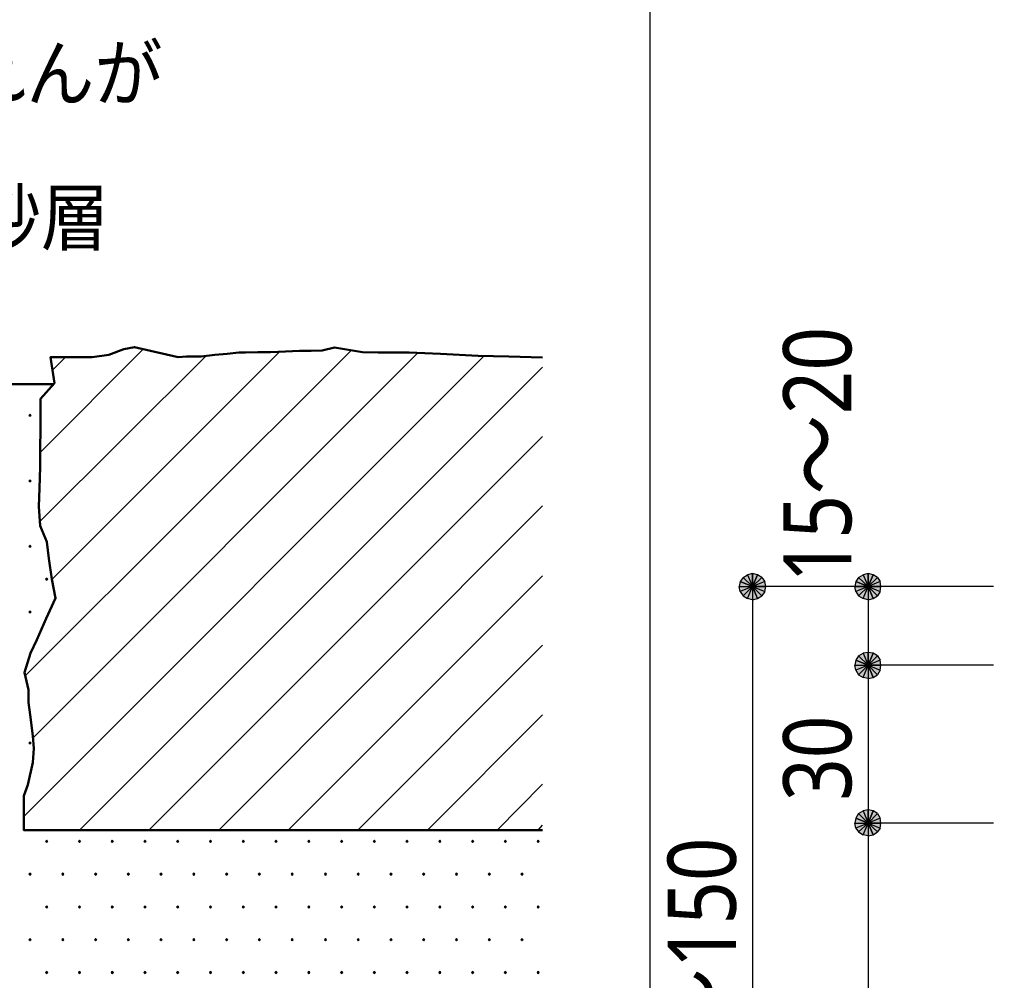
# Model space of a CAD drawing. Header units: millimetres. Extents: x 0 to 420, y 0 to 297.
# Drawn here: x 94.15 to 131.28, y 119.69 to 156.31 of the extents above; entities that cross this region are included whole.
import ezdxf
from ezdxf.enums import TextEntityAlignment as Align

# ---------------------------------------------------------------- set-up
doc = ezdxf.new("R2010")
doc.units = ezdxf.units.MM
doc.styles.add('kst32b', font='NotoSansJP-Variable.ttf')

msp = doc.modelspace()

# ---------------------------------------------------------------- hatches: boundary and pattern name
for points in [[(94.552, 141.266), (94.53, 141.245), (94.509, 141.224), (94.53, 141.203), (94.552, 141.182), (94.573, 141.203), (94.594, 141.224), (94.573, 141.245), (94.552, 141.266)], [(94.552, 138.769), (94.53, 138.747), (94.509, 138.726), (94.53, 138.705), (94.552, 138.684), (94.573, 138.705), (94.594, 138.726), (94.573, 138.747), (94.552, 138.769)], [(94.552, 136.271), (94.53, 136.25), (94.509, 136.229), (94.53, 136.208), (94.552, 136.186), (94.573, 136.208), (94.594, 136.229), (94.573, 136.25), (94.552, 136.271)], [(122.28, 135.149), (122.089, 135.192), (122.089, 134.705), (122.28, 135.149)], [(126.683, 135.149), (126.492, 135.192), (126.492, 134.705), (126.683, 135.149)], [(95.187, 135.022), (95.165, 135.001), (95.144, 134.98), (95.165, 134.959), (95.187, 134.938), (95.208, 134.959), (95.229, 134.98), (95.208, 135.001), (95.187, 135.022)], [(94.552, 133.773), (94.53, 133.752), (94.509, 133.731), (94.53, 133.71), (94.552, 133.689), (94.573, 133.71), (94.594, 133.731), (94.573, 133.752), (94.552, 133.773)], [(126.683, 132.165), (126.492, 132.186), (126.492, 131.699), (126.683, 132.165)], [(94.552, 128.778), (94.53, 128.757), (94.509, 128.736), (94.53, 128.714), (94.552, 128.693), (94.573, 128.714), (94.594, 128.736), (94.573, 128.757), (94.552, 128.778)], [(126.683, 126.153), (126.492, 126.196), (126.492, 125.688), (126.683, 126.153)], [(95.187, 125.031), (95.165, 125.01), (95.144, 124.989), (95.165, 124.968), (95.187, 124.947), (95.208, 124.968), (95.229, 124.989), (95.208, 125.01), (95.187, 125.031)], [(96.435, 125.031), (96.414, 125.01), (96.393, 124.989), (96.414, 124.968), (96.435, 124.947), (96.457, 124.968), (96.478, 124.989), (96.457, 125.01), (96.435, 125.031)], [(97.684, 125.031), (97.663, 125.01), (97.642, 124.989), (97.663, 124.968), (97.684, 124.947), (97.705, 124.968), (97.727, 124.989), (97.705, 125.01), (97.684, 125.031)], [(98.933, 125.031), (98.912, 125.01), (98.891, 124.989), (98.912, 124.968), (98.933, 124.947), (98.954, 124.968), (98.975, 124.989), (98.954, 125.01), (98.933, 125.031)], [(100.182, 125.031), (100.161, 125.01), (100.14, 124.989), (100.161, 124.968), (100.182, 124.947), (100.203, 124.968), (100.224, 124.989), (100.203, 125.01), (100.182, 125.031)], [(101.431, 125.031), (101.41, 125.01), (101.388, 124.989), (101.41, 124.968), (101.431, 124.947), (101.452, 124.968), (101.473, 124.989), (101.452, 125.01), (101.431, 125.031)], [(102.679, 125.031), (102.658, 125.01), (102.637, 124.989), (102.658, 124.968), (102.679, 124.947), (102.701, 124.968), (102.722, 124.989), (102.701, 125.01), (102.679, 125.031)], [(103.928, 125.031), (103.907, 125.01), (103.886, 124.989), (103.907, 124.968), (103.928, 124.947), (103.95, 124.968), (103.971, 124.989), (103.95, 125.01), (103.928, 125.031)], [(105.177, 125.031), (105.156, 125.01), (105.135, 124.989), (105.156, 124.968), (105.177, 124.947), (105.198, 124.968), (105.22, 124.989), (105.198, 125.01), (105.177, 125.031)], [(106.426, 125.031), (106.405, 125.01), (106.384, 124.989), (106.405, 124.968), (106.426, 124.947), (106.447, 124.968), (106.468, 124.989), (106.447, 125.01), (106.426, 125.031)], [(107.675, 125.031), (107.654, 125.01), (107.633, 124.989), (107.654, 124.968), (107.675, 124.947), (107.696, 124.968), (107.717, 124.989), (107.696, 125.01), (107.675, 125.031)], [(108.924, 125.031), (108.903, 125.01), (108.881, 124.989), (108.903, 124.968), (108.924, 124.947), (108.945, 124.968), (108.966, 124.989), (108.945, 125.01), (108.924, 125.031)], [(110.173, 125.031), (110.151, 125.01), (110.13, 124.989), (110.151, 124.968), (110.173, 124.947), (110.194, 124.968), (110.215, 124.989), (110.194, 125.01), (110.173, 125.031)], [(111.421, 125.031), (111.4, 125.01), (111.379, 124.989), (111.4, 124.968), (111.421, 124.947), (111.443, 124.968), (111.464, 124.989), (111.443, 125.01), (111.421, 125.031)], [(112.67, 125.031), (112.649, 125.01), (112.628, 124.989), (112.649, 124.968), (112.67, 124.947), (112.691, 124.968), (112.712, 124.989), (112.691, 125.01), (112.67, 125.031)], [(113.919, 125.031), (113.898, 125.01), (113.877, 124.989), (113.898, 124.968), (113.919, 124.947), (113.94, 124.968), (113.961, 124.989), (113.94, 125.01), (113.919, 125.031)], [(94.552, 123.783), (94.53, 123.762), (94.509, 123.74), (94.53, 123.719), (94.552, 123.698), (94.573, 123.719), (94.594, 123.74), (94.573, 123.762), (94.552, 123.783)], [(95.8, 123.783), (95.779, 123.762), (95.758, 123.74), (95.779, 123.719), (95.8, 123.698), (95.821, 123.719), (95.843, 123.74), (95.821, 123.762), (95.8, 123.783)], [(97.049, 123.783), (97.028, 123.762), (97.007, 123.74), (97.028, 123.719), (97.049, 123.698), (97.07, 123.719), (97.092, 123.74), (97.07, 123.762), (97.049, 123.783)], [(98.298, 123.783), (98.277, 123.762), (98.256, 123.74), (98.277, 123.719), (98.298, 123.698), (98.319, 123.719), (98.34, 123.74), (98.319, 123.762), (98.298, 123.783)], [(99.547, 123.783), (99.526, 123.762), (99.504, 123.74), (99.526, 123.719), (99.547, 123.698), (99.568, 123.719), (99.589, 123.74), (99.568, 123.762), (99.547, 123.783)], [(100.796, 123.783), (100.775, 123.762), (100.753, 123.74), (100.775, 123.719), (100.796, 123.698), (100.817, 123.719), (100.838, 123.74), (100.817, 123.762), (100.796, 123.783)], [(102.045, 123.783), (102.023, 123.762), (102.002, 123.74), (102.023, 123.719), (102.045, 123.698), (102.066, 123.719), (102.087, 123.74), (102.066, 123.762), (102.045, 123.783)], [(103.293, 123.783), (103.272, 123.762), (103.251, 123.74), (103.272, 123.719), (103.293, 123.698), (103.315, 123.719), (103.336, 123.74), (103.315, 123.762), (103.293, 123.783)], [(104.542, 123.783), (104.521, 123.762), (104.5, 123.74), (104.521, 123.719), (104.542, 123.698), (104.563, 123.719), (104.585, 123.74), (104.563, 123.762), (104.542, 123.783)], [(105.812, 123.783), (105.791, 123.762), (105.77, 123.74), (105.791, 123.719), (105.812, 123.698), (105.833, 123.719), (105.854, 123.74), (105.833, 123.762), (105.812, 123.783)], [(107.061, 123.783), (107.04, 123.762), (107.019, 123.74), (107.04, 123.719), (107.061, 123.698), (107.082, 123.719), (107.103, 123.74), (107.082, 123.762), (107.061, 123.783)], [(108.31, 123.783), (108.289, 123.762), (108.268, 123.74), (108.289, 123.719), (108.31, 123.698), (108.331, 123.719), (108.352, 123.74), (108.331, 123.762), (108.31, 123.783)], [(109.559, 123.783), (109.537, 123.762), (109.516, 123.74), (109.537, 123.719), (109.559, 123.698), (109.58, 123.719), (109.601, 123.74), (109.58, 123.762), (109.559, 123.783)], [(110.808, 123.783), (110.786, 123.762), (110.765, 123.74), (110.786, 123.719), (110.808, 123.698), (110.829, 123.719), (110.85, 123.74), (110.829, 123.762), (110.808, 123.783)], [(112.056, 123.783), (112.035, 123.762), (112.014, 123.74), (112.035, 123.719), (112.056, 123.698), (112.078, 123.719), (112.099, 123.74), (112.078, 123.762), (112.056, 123.783)], [(113.305, 123.783), (113.284, 123.762), (113.263, 123.74), (113.284, 123.719), (113.305, 123.698), (113.326, 123.719), (113.348, 123.74), (113.326, 123.762), (113.305, 123.783)], [(95.187, 122.534), (95.165, 122.513), (95.144, 122.492), (95.165, 122.47), (95.187, 122.449), (95.208, 122.47), (95.229, 122.492), (95.208, 122.513), (95.187, 122.534)], [(96.435, 122.534), (96.414, 122.513), (96.393, 122.492), (96.414, 122.47), (96.435, 122.449), (96.457, 122.47), (96.478, 122.492), (96.457, 122.513), (96.435, 122.534)], [(97.684, 122.534), (97.663, 122.513), (97.642, 122.492), (97.663, 122.47), (97.684, 122.449), (97.705, 122.47), (97.727, 122.492), (97.705, 122.513), (97.684, 122.534)], [(98.933, 122.534), (98.912, 122.513), (98.891, 122.492), (98.912, 122.47), (98.933, 122.449), (98.954, 122.47), (98.975, 122.492), (98.954, 122.513), (98.933, 122.534)], [(100.182, 122.534), (100.161, 122.513), (100.14, 122.492), (100.161, 122.47), (100.182, 122.449), (100.203, 122.47), (100.224, 122.492), (100.203, 122.513), (100.182, 122.534)], [(101.431, 122.534), (101.41, 122.513), (101.388, 122.492), (101.41, 122.47), (101.431, 122.449), (101.452, 122.47), (101.473, 122.492), (101.452, 122.513), (101.431, 122.534)], [(102.679, 122.534), (102.658, 122.513), (102.637, 122.492), (102.658, 122.47), (102.679, 122.449), (102.701, 122.47), (102.722, 122.492), (102.701, 122.513), (102.679, 122.534)], [(103.928, 122.534), (103.907, 122.513), (103.886, 122.492), (103.907, 122.47), (103.928, 122.449), (103.95, 122.47), (103.971, 122.492), (103.95, 122.513), (103.928, 122.534)], [(105.177, 122.534), (105.156, 122.513), (105.135, 122.492), (105.156, 122.47), (105.177, 122.449), (105.198, 122.47), (105.22, 122.492), (105.198, 122.513), (105.177, 122.534)], [(106.426, 122.534), (106.405, 122.513), (106.384, 122.492), (106.405, 122.47), (106.426, 122.449), (106.447, 122.47), (106.468, 122.492), (106.447, 122.513), (106.426, 122.534)], [(107.675, 122.534), (107.654, 122.513), (107.633, 122.492), (107.654, 122.47), (107.675, 122.449), (107.696, 122.47), (107.717, 122.492), (107.696, 122.513), (107.675, 122.534)], [(108.924, 122.534), (108.903, 122.513), (108.881, 122.492), (108.903, 122.47), (108.924, 122.449), (108.945, 122.47), (108.966, 122.492), (108.945, 122.513), (108.924, 122.534)], [(110.173, 122.534), (110.151, 122.513), (110.13, 122.492), (110.151, 122.47), (110.173, 122.449), (110.194, 122.47), (110.215, 122.492), (110.194, 122.513), (110.173, 122.534)], [(111.421, 122.534), (111.4, 122.513), (111.379, 122.492), (111.4, 122.47), (111.421, 122.449), (111.443, 122.47), (111.464, 122.492), (111.443, 122.513), (111.421, 122.534)], [(112.67, 122.534), (112.649, 122.513), (112.628, 122.492), (112.649, 122.47), (112.67, 122.449), (112.691, 122.47), (112.712, 122.492), (112.691, 122.513), (112.67, 122.534)], [(113.919, 122.534), (113.898, 122.513), (113.877, 122.492), (113.898, 122.47), (113.919, 122.449), (113.94, 122.47), (113.961, 122.492), (113.94, 122.513), (113.919, 122.534)], [(94.552, 121.285), (94.53, 121.264), (94.509, 121.243), (94.53, 121.221), (94.552, 121.2), (94.573, 121.221), (94.594, 121.243), (94.573, 121.264), (94.552, 121.285)], [(95.8, 121.285), (95.779, 121.264), (95.758, 121.243), (95.779, 121.221), (95.8, 121.2), (95.821, 121.221), (95.843, 121.243), (95.821, 121.264), (95.8, 121.285)], [(97.049, 121.285), (97.028, 121.264), (97.007, 121.243), (97.028, 121.221), (97.049, 121.2), (97.07, 121.221), (97.092, 121.243), (97.07, 121.264), (97.049, 121.285)], [(98.298, 121.285), (98.277, 121.264), (98.256, 121.243), (98.277, 121.221), (98.298, 121.2), (98.319, 121.221), (98.34, 121.243), (98.319, 121.264), (98.298, 121.285)], [(99.547, 121.285), (99.526, 121.264), (99.504, 121.243), (99.526, 121.221), (99.547, 121.2), (99.568, 121.221), (99.589, 121.243), (99.568, 121.264), (99.547, 121.285)], [(100.796, 121.285), (100.775, 121.264), (100.753, 121.243), (100.775, 121.221), (100.796, 121.2), (100.817, 121.221), (100.838, 121.243), (100.817, 121.264), (100.796, 121.285)], [(102.045, 121.285), (102.023, 121.264), (102.002, 121.243), (102.023, 121.221), (102.045, 121.2), (102.066, 121.221), (102.087, 121.243), (102.066, 121.264), (102.045, 121.285)], [(103.293, 121.285), (103.272, 121.264), (103.251, 121.243), (103.272, 121.221), (103.293, 121.2), (103.315, 121.221), (103.336, 121.243), (103.315, 121.264), (103.293, 121.285)], [(104.542, 121.285), (104.521, 121.264), (104.5, 121.243), (104.521, 121.221), (104.542, 121.2), (104.563, 121.221), (104.585, 121.243), (104.563, 121.264), (104.542, 121.285)], [(105.812, 121.285), (105.791, 121.264), (105.77, 121.243), (105.791, 121.221), (105.812, 121.2), (105.833, 121.221), (105.854, 121.243), (105.833, 121.264), (105.812, 121.285)], [(107.061, 121.285), (107.04, 121.264), (107.019, 121.243), (107.04, 121.221), (107.061, 121.2), (107.082, 121.221), (107.103, 121.243), (107.082, 121.264), (107.061, 121.285)], [(108.31, 121.285), (108.289, 121.264), (108.268, 121.243), (108.289, 121.221), (108.31, 121.2), (108.331, 121.221), (108.352, 121.243), (108.331, 121.264), (108.31, 121.285)], [(109.559, 121.285), (109.537, 121.264), (109.516, 121.243), (109.537, 121.221), (109.559, 121.2), (109.58, 121.221), (109.601, 121.243), (109.58, 121.264), (109.559, 121.285)], [(110.808, 121.285), (110.786, 121.264), (110.765, 121.243), (110.786, 121.221), (110.808, 121.2), (110.829, 121.221), (110.85, 121.243), (110.829, 121.264), (110.808, 121.285)], [(112.056, 121.285), (112.035, 121.264), (112.014, 121.243), (112.035, 121.221), (112.056, 121.2), (112.078, 121.221), (112.099, 121.243), (112.078, 121.264), (112.056, 121.285)], [(113.305, 121.285), (113.284, 121.264), (113.263, 121.243), (113.284, 121.221), (113.305, 121.2), (113.326, 121.221), (113.348, 121.243), (113.326, 121.264), (113.305, 121.285)], [(95.187, 120.036), (95.165, 120.015), (95.144, 119.994), (95.165, 119.973), (95.187, 119.951), (95.208, 119.973), (95.229, 119.994), (95.208, 120.015), (95.187, 120.036)], [(96.435, 120.036), (96.414, 120.015), (96.393, 119.994), (96.414, 119.973), (96.435, 119.951), (96.457, 119.973), (96.478, 119.994), (96.457, 120.015), (96.435, 120.036)], [(97.684, 120.036), (97.663, 120.015), (97.642, 119.994), (97.663, 119.973), (97.684, 119.951), (97.705, 119.973), (97.727, 119.994), (97.705, 120.015), (97.684, 120.036)], [(98.933, 120.036), (98.912, 120.015), (98.891, 119.994), (98.912, 119.973), (98.933, 119.951), (98.954, 119.973), (98.975, 119.994), (98.954, 120.015), (98.933, 120.036)], [(100.182, 120.036), (100.161, 120.015), (100.14, 119.994), (100.161, 119.973), (100.182, 119.951), (100.203, 119.973), (100.224, 119.994), (100.203, 120.015), (100.182, 120.036)], [(101.431, 120.036), (101.41, 120.015), (101.388, 119.994), (101.41, 119.973), (101.431, 119.951), (101.452, 119.973), (101.473, 119.994), (101.452, 120.015), (101.431, 120.036)], [(102.679, 120.036), (102.658, 120.015), (102.637, 119.994), (102.658, 119.973), (102.679, 119.951), (102.701, 119.973), (102.722, 119.994), (102.701, 120.015), (102.679, 120.036)], [(103.928, 120.036), (103.907, 120.015), (103.886, 119.994), (103.907, 119.973), (103.928, 119.951), (103.95, 119.973), (103.971, 119.994), (103.95, 120.015), (103.928, 120.036)], [(105.177, 120.036), (105.156, 120.015), (105.135, 119.994), (105.156, 119.973), (105.177, 119.951), (105.198, 119.973), (105.22, 119.994), (105.198, 120.015), (105.177, 120.036)], [(106.426, 120.036), (106.405, 120.015), (106.384, 119.994), (106.405, 119.973), (106.426, 119.951), (106.447, 119.973), (106.468, 119.994), (106.447, 120.015), (106.426, 120.036)], [(107.675, 120.036), (107.654, 120.015), (107.633, 119.994), (107.654, 119.973), (107.675, 119.951), (107.696, 119.973), (107.717, 119.994), (107.696, 120.015), (107.675, 120.036)], [(108.924, 120.036), (108.903, 120.015), (108.881, 119.994), (108.903, 119.973), (108.924, 119.951), (108.945, 119.973), (108.966, 119.994), (108.945, 120.015), (108.924, 120.036)], [(110.173, 120.036), (110.151, 120.015), (110.13, 119.994), (110.151, 119.973), (110.173, 119.951), (110.194, 119.973), (110.215, 119.994), (110.194, 120.015), (110.173, 120.036)], [(111.421, 120.036), (111.4, 120.015), (111.379, 119.994), (111.4, 119.973), (111.421, 119.951), (111.443, 119.973), (111.464, 119.994), (111.443, 120.015), (111.421, 120.036)], [(112.67, 120.036), (112.649, 120.015), (112.628, 119.994), (112.649, 119.973), (112.67, 119.951), (112.691, 119.973), (112.712, 119.994), (112.691, 120.015), (112.67, 120.036)], [(113.919, 120.036), (113.898, 120.015), (113.877, 119.994), (113.898, 119.973), (113.919, 119.951), (113.94, 119.973), (113.961, 119.994), (113.94, 120.015), (113.919, 120.036)]]:
    msp.add_hatch(color=7).paths.add_polyline_path(points)
h = msp.add_hatch(color=7)
h.paths.add_polyline_path([(122.089, 135.192), (121.899, 135.149), (122.089, 134.705), (122.089, 135.192)])
h.paths.add_polyline_path([(121.899, 135.149), (122.089, 134.705), (121.729, 135.043), (121.899, 135.149)])
h.paths.add_polyline_path([(122.089, 134.705), (121.729, 135.043), (121.624, 134.895), (122.089, 134.705)])
h = msp.add_hatch(color=7)
h.paths.add_polyline_path([(122.597, 134.705), (122.555, 134.895), (122.089, 134.705), (122.597, 134.705)])
h.paths.add_polyline_path([(122.555, 134.895), (122.089, 134.705), (122.449, 135.043), (122.555, 134.895)])
h.paths.add_polyline_path([(122.089, 134.705), (122.449, 135.043), (122.28, 135.149), (122.089, 134.705)])
h = msp.add_hatch(color=7)
h.paths.add_polyline_path([(126.492, 135.192), (126.302, 135.149), (126.492, 134.705), (126.492, 135.192)])
h.paths.add_polyline_path([(126.302, 135.149), (126.492, 134.705), (126.132, 135.043), (126.302, 135.149)])
h.paths.add_polyline_path([(126.492, 134.705), (126.132, 135.043), (126.026, 134.895), (126.492, 134.705)])
h = msp.add_hatch(color=7)
h.paths.add_polyline_path([(126.979, 134.705), (126.958, 134.895), (126.492, 134.705), (126.979, 134.705)])
h.paths.add_polyline_path([(126.958, 134.895), (126.492, 134.705), (126.852, 135.043), (126.958, 134.895)])
h.paths.add_polyline_path([(126.492, 134.705), (126.852, 135.043), (126.683, 135.149), (126.492, 134.705)])
h = msp.add_hatch(color=7)
h.paths.add_polyline_path([(121.624, 134.895), (121.581, 134.705), (122.089, 134.705), (121.624, 134.895)])
h.paths.add_polyline_path([(121.581, 134.705), (122.089, 134.705), (121.624, 134.514), (121.581, 134.705)])
h.paths.add_polyline_path([(122.089, 134.705), (121.624, 134.514), (121.729, 134.345), (122.089, 134.705)])
h = msp.add_hatch(color=7)
h.paths.add_polyline_path([(126.026, 134.895), (125.984, 134.705), (126.492, 134.705), (126.026, 134.895)])
h.paths.add_polyline_path([(125.984, 134.705), (126.492, 134.705), (126.026, 134.514), (125.984, 134.705)])
h.paths.add_polyline_path([(126.492, 134.705), (126.026, 134.514), (126.132, 134.345), (126.492, 134.705)])
h = msp.add_hatch(color=7)
h.paths.add_polyline_path([(121.729, 134.345), (121.899, 134.239), (122.089, 134.705), (121.729, 134.345)])
h.paths.add_polyline_path([(121.899, 134.239), (122.089, 134.705), (122.089, 134.197), (121.899, 134.239)])
h.paths.add_polyline_path([(122.089, 134.705), (122.089, 134.197), (122.28, 134.239), (122.089, 134.705)])
h = msp.add_hatch(color=7)
h.paths.add_polyline_path([(122.28, 134.239), (122.449, 134.345), (122.089, 134.705), (122.28, 134.239)])
h.paths.add_polyline_path([(122.449, 134.345), (122.089, 134.705), (122.555, 134.514), (122.449, 134.345)])
h.paths.add_polyline_path([(122.089, 134.705), (122.555, 134.514), (122.597, 134.705), (122.089, 134.705)])
h = msp.add_hatch(color=7)
h.paths.add_polyline_path([(126.132, 134.345), (126.302, 134.239), (126.492, 134.705), (126.132, 134.345)])
h.paths.add_polyline_path([(126.302, 134.239), (126.492, 134.705), (126.492, 134.197), (126.302, 134.239)])
h.paths.add_polyline_path([(126.492, 134.705), (126.492, 134.197), (126.683, 134.239), (126.492, 134.705)])
h = msp.add_hatch(color=7)
h.paths.add_polyline_path([(126.683, 134.239), (126.852, 134.345), (126.492, 134.705), (126.683, 134.239)])
h.paths.add_polyline_path([(126.852, 134.345), (126.492, 134.705), (126.958, 134.514), (126.852, 134.345)])
h.paths.add_polyline_path([(126.492, 134.705), (126.958, 134.514), (126.979, 134.705), (126.492, 134.705)])
h = msp.add_hatch(color=7)
h.paths.add_polyline_path([(126.492, 132.186), (126.302, 132.165), (126.492, 131.699), (126.492, 132.186)])
h.paths.add_polyline_path([(126.302, 132.165), (126.492, 131.699), (126.132, 132.059), (126.302, 132.165)])
h.paths.add_polyline_path([(126.492, 131.699), (126.132, 132.059), (126.026, 131.889), (126.492, 131.699)])
h = msp.add_hatch(color=7)
h.paths.add_polyline_path([(126.026, 131.889), (125.984, 131.699), (126.492, 131.699), (126.026, 131.889)])
h.paths.add_polyline_path([(125.984, 131.699), (126.492, 131.699), (126.026, 131.508), (125.984, 131.699)])
h.paths.add_polyline_path([(126.492, 131.699), (126.026, 131.508), (126.132, 131.339), (126.492, 131.699)])
h = msp.add_hatch(color=7)
h.paths.add_polyline_path([(126.979, 131.699), (126.958, 131.889), (126.492, 131.699), (126.979, 131.699)])
h.paths.add_polyline_path([(126.958, 131.889), (126.492, 131.699), (126.852, 132.059), (126.958, 131.889)])
h.paths.add_polyline_path([(126.492, 131.699), (126.852, 132.059), (126.683, 132.165), (126.492, 131.699)])
h = msp.add_hatch(color=7)
h.paths.add_polyline_path([(126.132, 131.339), (126.302, 131.233), (126.492, 131.699), (126.132, 131.339)])
h.paths.add_polyline_path([(126.302, 131.233), (126.492, 131.699), (126.492, 131.191), (126.302, 131.233)])
h.paths.add_polyline_path([(126.492, 131.699), (126.492, 131.191), (126.683, 131.233), (126.492, 131.699)])
h = msp.add_hatch(color=7)
h.paths.add_polyline_path([(126.683, 131.233), (126.852, 131.339), (126.492, 131.699), (126.683, 131.233)])
h.paths.add_polyline_path([(126.852, 131.339), (126.492, 131.699), (126.958, 131.508), (126.852, 131.339)])
h.paths.add_polyline_path([(126.492, 131.699), (126.958, 131.508), (126.979, 131.699), (126.492, 131.699)])
h = msp.add_hatch(color=7)
h.paths.add_polyline_path([(126.026, 125.878), (125.984, 125.688), (126.492, 125.688), (126.026, 125.878)])
h.paths.add_polyline_path([(125.984, 125.688), (126.492, 125.688), (126.026, 125.497), (125.984, 125.688)])
h.paths.add_polyline_path([(126.492, 125.688), (126.026, 125.497), (126.132, 125.349), (126.492, 125.688)])
h = msp.add_hatch(color=7)
h.paths.add_polyline_path([(126.492, 126.196), (126.302, 126.153), (126.492, 125.688), (126.492, 126.196)])
h.paths.add_polyline_path([(126.302, 126.153), (126.492, 125.688), (126.132, 126.047), (126.302, 126.153)])
h.paths.add_polyline_path([(126.492, 125.688), (126.132, 126.047), (126.026, 125.878), (126.492, 125.688)])
h = msp.add_hatch(color=7)
h.paths.add_polyline_path([(126.979, 125.688), (126.958, 125.878), (126.492, 125.688), (126.979, 125.688)])
h.paths.add_polyline_path([(126.958, 125.878), (126.492, 125.688), (126.852, 126.047), (126.958, 125.878)])
h.paths.add_polyline_path([(126.492, 125.688), (126.852, 126.047), (126.683, 126.153), (126.492, 125.688)])
h = msp.add_hatch(color=7)
h.paths.add_polyline_path([(126.132, 125.349), (126.302, 125.243), (126.492, 125.688), (126.132, 125.349)])
h.paths.add_polyline_path([(126.302, 125.243), (126.492, 125.688), (126.492, 125.201), (126.302, 125.243)])
h.paths.add_polyline_path([(126.492, 125.688), (126.492, 125.201), (126.683, 125.243), (126.492, 125.688)])
h = msp.add_hatch(color=7)
h.paths.add_polyline_path([(126.683, 125.243), (126.852, 125.349), (126.492, 125.688), (126.683, 125.243)])
h.paths.add_polyline_path([(126.852, 125.349), (126.492, 125.688), (126.958, 125.497), (126.852, 125.349)])
h.paths.add_polyline_path([(126.492, 125.688), (126.958, 125.497), (126.979, 125.688), (126.492, 125.688)])

# ---------------------------------------------------------------- linework, layer by layer
at = {"lineweight": 13}
for points in [[(118.174, 285.983), (118.174, 45.995)], [(94.361, 131.297), (106.786, 143.7)], [(94.933, 139.806), (98.87, 143.743)], [(94.319, 125.942), (111.866, 143.489)], [(94.657, 128.926), (109.326, 143.595)], [(94.911, 137.16), (101.261, 143.489)], [(95.398, 134.98), (104.077, 143.658)], [(95.398, 142.938), (95.906, 143.446)], [(96.435, 125.412), (114.088, 143.065)], [(99.081, 125.412), (114.088, 140.42)], [(101.748, 125.412), (114.088, 137.774)], [(104.394, 125.412), (114.088, 135.107)], [(122.089, 134.705), (122.089, 105.706)], [(131.276, 134.705), (122.089, 134.705)], [(126.492, 134.705), (126.492, 125.688), (126.492, 105.706)], [(107.04, 125.412), (114.088, 132.461)], [(131.276, 131.699), (126.492, 131.699)], [(109.707, 125.412), (114.088, 129.815)], [(112.353, 125.412), (114.088, 127.169)], [(113.919, 125.412), (114.088, 125.603)], [(131.276, 125.688), (126.492, 125.688)]]:
    msp.add_lwpolyline(points, dxfattribs=at)
at = {"lineweight": 30}
for points in [[(114.088, 143.425), (112.797, 143.468), (111.633, 143.489), (110.194, 143.573), (109.008, 143.616), (107.823, 143.616), (107.23, 143.637), (106.151, 143.806), (105.685, 143.7), (105.262, 143.679), (104.817, 143.679), (104.288, 143.658), (103.717, 143.637), (103.23, 143.637), (102.764, 143.616), (102.51, 143.616), (102.066, 143.573), (101.6, 143.531), (101.071, 143.468), (101.05, 143.468), (100.521, 143.468), (100.203, 143.446), (99.145, 143.679), (98.531, 143.827), (98.129, 143.743), (97.557, 143.531), (96.922, 143.446), (96.076, 143.446), (95.335, 143.446), (95.483, 142.452), (94.954, 141.859), (94.954, 141.224), (94.954, 140.801), (94.933, 139.848), (94.933, 139.255), (94.911, 138.451), (94.89, 137.753), (94.933, 137.012), (95.187, 136.398), (95.271, 135.763), (95.377, 134.98), (95.525, 134.26), (95.165, 133.477), (94.805, 132.673), (94.573, 132.165), (94.34, 131.424), (94.488, 130.768), (94.488, 130.281), (94.552, 129.815), (94.657, 129.011), (94.7, 128.524), (94.657, 127.995), (94.467, 127.148), (94.319, 126.725), (94.319, 126.069), (94.319, 125.582), (94.319, 125.412), (114.088, 125.412)], [(95.462, 142.409), (93.26, 142.409)]]:
    msp.add_lwpolyline(points, dxfattribs=at)
at = {"lineweight": 0}
for points in [[(94.552, 141.266), (94.53, 141.245), (94.509, 141.224), (94.53, 141.203), (94.552, 141.182), (94.573, 141.203), (94.594, 141.224), (94.573, 141.245)], [(94.552, 138.769), (94.53, 138.747), (94.509, 138.726), (94.53, 138.705), (94.552, 138.684), (94.573, 138.705), (94.594, 138.726), (94.573, 138.747)], [(94.552, 136.271), (94.53, 136.25), (94.509, 136.229), (94.53, 136.208), (94.552, 136.186), (94.573, 136.208), (94.594, 136.229), (94.573, 136.25)], [(121.899, 135.149), (122.089, 134.705), (121.729, 135.043)], [(122.089, 135.192), (121.899, 135.149), (122.089, 134.705)], [(122.28, 135.149), (122.089, 135.192), (122.089, 134.705)], [(122.089, 134.705), (122.449, 135.043), (122.28, 135.149)], [(126.302, 135.149), (126.492, 134.705), (126.132, 135.043)], [(126.492, 135.192), (126.302, 135.149), (126.492, 134.705)], [(126.683, 135.149), (126.492, 135.192), (126.492, 134.705)], [(126.492, 134.705), (126.852, 135.043), (126.683, 135.149)], [(95.187, 135.022), (95.165, 135.001), (95.144, 134.98), (95.165, 134.959), (95.187, 134.938), (95.208, 134.959), (95.229, 134.98), (95.208, 135.001)], [(121.624, 134.895), (121.581, 134.705), (122.089, 134.705)], [(122.089, 134.705), (121.729, 135.043), (121.624, 134.895)], [(122.555, 134.895), (122.089, 134.705), (122.449, 135.043)], [(122.597, 134.705), (122.555, 134.895), (122.089, 134.705)], [(126.026, 134.895), (125.984, 134.705), (126.492, 134.705)], [(126.492, 134.705), (126.132, 135.043), (126.026, 134.895)], [(126.958, 134.895), (126.492, 134.705), (126.852, 135.043)], [(126.979, 134.705), (126.958, 134.895), (126.492, 134.705)], [(121.581, 134.705), (122.089, 134.705), (121.624, 134.514)], [(122.089, 134.705), (121.624, 134.514), (121.729, 134.345)], [(121.729, 134.345), (121.899, 134.239), (122.089, 134.705)], [(121.899, 134.239), (122.089, 134.705), (122.089, 134.197)], [(122.089, 134.705), (122.089, 134.197), (122.28, 134.239)], [(122.28, 134.239), (122.449, 134.345), (122.089, 134.705)], [(122.449, 134.345), (122.089, 134.705), (122.555, 134.514)], [(122.089, 134.705), (122.555, 134.514), (122.597, 134.705)], [(125.984, 134.705), (126.492, 134.705), (126.026, 134.514)], [(126.492, 134.705), (126.026, 134.514), (126.132, 134.345)], [(126.132, 134.345), (126.302, 134.239), (126.492, 134.705)], [(126.302, 134.239), (126.492, 134.705), (126.492, 134.197)], [(126.492, 134.705), (126.492, 134.197), (126.683, 134.239)], [(126.683, 134.239), (126.852, 134.345), (126.492, 134.705)], [(126.852, 134.345), (126.492, 134.705), (126.958, 134.514)], [(126.492, 134.705), (126.958, 134.514), (126.979, 134.705)], [(94.552, 133.773), (94.53, 133.752), (94.509, 133.731), (94.53, 133.71), (94.552, 133.689), (94.573, 133.71), (94.594, 133.731), (94.573, 133.752)], [(126.492, 132.186), (126.302, 132.165), (126.492, 131.699)], [(126.683, 132.165), (126.492, 132.186), (126.492, 131.699)], [(126.026, 131.889), (125.984, 131.699), (126.492, 131.699)], [(126.492, 131.699), (126.132, 132.059), (126.026, 131.889)], [(126.302, 132.165), (126.492, 131.699), (126.132, 132.059)], [(126.492, 131.699), (126.852, 132.059), (126.683, 132.165)], [(126.958, 131.889), (126.492, 131.699), (126.852, 132.059)], [(126.979, 131.699), (126.958, 131.889), (126.492, 131.699)], [(125.984, 131.699), (126.492, 131.699), (126.026, 131.508)], [(126.492, 131.699), (126.026, 131.508), (126.132, 131.339)], [(126.132, 131.339), (126.302, 131.233), (126.492, 131.699)], [(126.302, 131.233), (126.492, 131.699), (126.492, 131.191)], [(126.492, 131.699), (126.492, 131.191), (126.683, 131.233)], [(126.683, 131.233), (126.852, 131.339), (126.492, 131.699)], [(126.852, 131.339), (126.492, 131.699), (126.958, 131.508)], [(126.492, 131.699), (126.958, 131.508), (126.979, 131.699)], [(94.552, 128.778), (94.53, 128.757), (94.509, 128.736), (94.53, 128.714), (94.552, 128.693), (94.573, 128.714), (94.594, 128.736), (94.573, 128.757)], [(126.026, 125.878), (125.984, 125.688), (126.492, 125.688)], [(126.492, 125.688), (126.132, 126.047), (126.026, 125.878)], [(126.302, 126.153), (126.492, 125.688), (126.132, 126.047)], [(126.492, 126.196), (126.302, 126.153), (126.492, 125.688)], [(126.683, 126.153), (126.492, 126.196), (126.492, 125.688)], [(126.492, 125.688), (126.852, 126.047), (126.683, 126.153)], [(126.958, 125.878), (126.492, 125.688), (126.852, 126.047)], [(126.979, 125.688), (126.958, 125.878), (126.492, 125.688)], [(125.984, 125.688), (126.492, 125.688), (126.026, 125.497)], [(126.492, 125.688), (126.026, 125.497), (126.132, 125.349)], [(126.132, 125.349), (126.302, 125.243), (126.492, 125.688)], [(126.302, 125.243), (126.492, 125.688), (126.492, 125.201)], [(126.492, 125.688), (126.492, 125.201), (126.683, 125.243)], [(126.683, 125.243), (126.852, 125.349), (126.492, 125.688)], [(126.852, 125.349), (126.492, 125.688), (126.958, 125.497)], [(126.492, 125.688), (126.958, 125.497), (126.979, 125.688)], [(95.187, 125.031), (95.165, 125.01), (95.144, 124.989), (95.165, 124.968), (95.187, 124.947), (95.208, 124.968), (95.229, 124.989), (95.208, 125.01)], [(96.435, 125.031), (96.414, 125.01), (96.393, 124.989), (96.414, 124.968), (96.435, 124.947), (96.457, 124.968), (96.478, 124.989), (96.457, 125.01)], [(97.684, 125.031), (97.663, 125.01), (97.642, 124.989), (97.663, 124.968), (97.684, 124.947), (97.705, 124.968), (97.727, 124.989), (97.705, 125.01)], [(98.933, 125.031), (98.912, 125.01), (98.891, 124.989), (98.912, 124.968), (98.933, 124.947), (98.954, 124.968), (98.975, 124.989), (98.954, 125.01)], [(100.182, 125.031), (100.161, 125.01), (100.14, 124.989), (100.161, 124.968), (100.182, 124.947), (100.203, 124.968), (100.224, 124.989), (100.203, 125.01)], [(101.431, 125.031), (101.41, 125.01), (101.388, 124.989), (101.41, 124.968), (101.431, 124.947), (101.452, 124.968), (101.473, 124.989), (101.452, 125.01)], [(102.679, 125.031), (102.658, 125.01), (102.637, 124.989), (102.658, 124.968), (102.679, 124.947), (102.701, 124.968), (102.722, 124.989), (102.701, 125.01)], [(103.928, 125.031), (103.907, 125.01), (103.886, 124.989), (103.907, 124.968), (103.928, 124.947), (103.95, 124.968), (103.971, 124.989), (103.95, 125.01)], [(105.177, 125.031), (105.156, 125.01), (105.135, 124.989), (105.156, 124.968), (105.177, 124.947), (105.198, 124.968), (105.22, 124.989), (105.198, 125.01)], [(106.426, 125.031), (106.405, 125.01), (106.384, 124.989), (106.405, 124.968), (106.426, 124.947), (106.447, 124.968), (106.468, 124.989), (106.447, 125.01)], [(107.675, 125.031), (107.654, 125.01), (107.633, 124.989), (107.654, 124.968), (107.675, 124.947), (107.696, 124.968), (107.717, 124.989), (107.696, 125.01)], [(108.924, 125.031), (108.903, 125.01), (108.881, 124.989), (108.903, 124.968), (108.924, 124.947), (108.945, 124.968), (108.966, 124.989), (108.945, 125.01)], [(110.173, 125.031), (110.151, 125.01), (110.13, 124.989), (110.151, 124.968), (110.173, 124.947), (110.194, 124.968), (110.215, 124.989), (110.194, 125.01)], [(111.421, 125.031), (111.4, 125.01), (111.379, 124.989), (111.4, 124.968), (111.421, 124.947), (111.443, 124.968), (111.464, 124.989), (111.443, 125.01)], [(112.67, 125.031), (112.649, 125.01), (112.628, 124.989), (112.649, 124.968), (112.67, 124.947), (112.691, 124.968), (112.712, 124.989), (112.691, 125.01)], [(113.919, 125.031), (113.898, 125.01), (113.877, 124.989), (113.898, 124.968), (113.919, 124.947), (113.94, 124.968), (113.961, 124.989), (113.94, 125.01)], [(94.552, 123.783), (94.53, 123.762), (94.509, 123.74), (94.53, 123.719), (94.552, 123.698), (94.573, 123.719), (94.594, 123.74), (94.573, 123.762)], [(95.8, 123.783), (95.779, 123.762), (95.758, 123.74), (95.779, 123.719), (95.8, 123.698), (95.821, 123.719), (95.843, 123.74), (95.821, 123.762)], [(97.049, 123.783), (97.028, 123.762), (97.007, 123.74), (97.028, 123.719), (97.049, 123.698), (97.07, 123.719), (97.092, 123.74), (97.07, 123.762)], [(98.298, 123.783), (98.277, 123.762), (98.256, 123.74), (98.277, 123.719), (98.298, 123.698), (98.319, 123.719), (98.34, 123.74), (98.319, 123.762)], [(99.547, 123.783), (99.526, 123.762), (99.504, 123.74), (99.526, 123.719), (99.547, 123.698), (99.568, 123.719), (99.589, 123.74), (99.568, 123.762)], [(100.796, 123.783), (100.775, 123.762), (100.753, 123.74), (100.775, 123.719), (100.796, 123.698), (100.817, 123.719), (100.838, 123.74), (100.817, 123.762)], [(102.045, 123.783), (102.023, 123.762), (102.002, 123.74), (102.023, 123.719), (102.045, 123.698), (102.066, 123.719), (102.087, 123.74), (102.066, 123.762)], [(103.293, 123.783), (103.272, 123.762), (103.251, 123.74), (103.272, 123.719), (103.293, 123.698), (103.315, 123.719), (103.336, 123.74), (103.315, 123.762)], [(104.542, 123.783), (104.521, 123.762), (104.5, 123.74), (104.521, 123.719), (104.542, 123.698), (104.563, 123.719), (104.585, 123.74), (104.563, 123.762)], [(105.812, 123.783), (105.791, 123.762), (105.77, 123.74), (105.791, 123.719), (105.812, 123.698), (105.833, 123.719), (105.854, 123.74), (105.833, 123.762)], [(107.061, 123.783), (107.04, 123.762), (107.019, 123.74), (107.04, 123.719), (107.061, 123.698), (107.082, 123.719), (107.103, 123.74), (107.082, 123.762)], [(108.31, 123.783), (108.289, 123.762), (108.268, 123.74), (108.289, 123.719), (108.31, 123.698), (108.331, 123.719), (108.352, 123.74), (108.331, 123.762)], [(109.559, 123.783), (109.537, 123.762), (109.516, 123.74), (109.537, 123.719), (109.559, 123.698), (109.58, 123.719), (109.601, 123.74), (109.58, 123.762)], [(110.808, 123.783), (110.786, 123.762), (110.765, 123.74), (110.786, 123.719), (110.808, 123.698), (110.829, 123.719), (110.85, 123.74), (110.829, 123.762)], [(112.056, 123.783), (112.035, 123.762), (112.014, 123.74), (112.035, 123.719), (112.056, 123.698), (112.078, 123.719), (112.099, 123.74), (112.078, 123.762)], [(113.305, 123.783), (113.284, 123.762), (113.263, 123.74), (113.284, 123.719), (113.305, 123.698), (113.326, 123.719), (113.348, 123.74), (113.326, 123.762)], [(95.187, 122.534), (95.165, 122.513), (95.144, 122.492), (95.165, 122.47), (95.187, 122.449), (95.208, 122.47), (95.229, 122.492), (95.208, 122.513)], [(96.435, 122.534), (96.414, 122.513), (96.393, 122.492), (96.414, 122.47), (96.435, 122.449), (96.457, 122.47), (96.478, 122.492), (96.457, 122.513)], [(97.684, 122.534), (97.663, 122.513), (97.642, 122.492), (97.663, 122.47), (97.684, 122.449), (97.705, 122.47), (97.727, 122.492), (97.705, 122.513)], [(98.933, 122.534), (98.912, 122.513), (98.891, 122.492), (98.912, 122.47), (98.933, 122.449), (98.954, 122.47), (98.975, 122.492), (98.954, 122.513)], [(100.182, 122.534), (100.161, 122.513), (100.14, 122.492), (100.161, 122.47), (100.182, 122.449), (100.203, 122.47), (100.224, 122.492), (100.203, 122.513)], [(101.431, 122.534), (101.41, 122.513), (101.388, 122.492), (101.41, 122.47), (101.431, 122.449), (101.452, 122.47), (101.473, 122.492), (101.452, 122.513)], [(102.679, 122.534), (102.658, 122.513), (102.637, 122.492), (102.658, 122.47), (102.679, 122.449), (102.701, 122.47), (102.722, 122.492), (102.701, 122.513)], [(103.928, 122.534), (103.907, 122.513), (103.886, 122.492), (103.907, 122.47), (103.928, 122.449), (103.95, 122.47), (103.971, 122.492), (103.95, 122.513)], [(105.177, 122.534), (105.156, 122.513), (105.135, 122.492), (105.156, 122.47), (105.177, 122.449), (105.198, 122.47), (105.22, 122.492), (105.198, 122.513)], [(106.426, 122.534), (106.405, 122.513), (106.384, 122.492), (106.405, 122.47), (106.426, 122.449), (106.447, 122.47), (106.468, 122.492), (106.447, 122.513)], [(107.675, 122.534), (107.654, 122.513), (107.633, 122.492), (107.654, 122.47), (107.675, 122.449), (107.696, 122.47), (107.717, 122.492), (107.696, 122.513)], [(108.924, 122.534), (108.903, 122.513), (108.881, 122.492), (108.903, 122.47), (108.924, 122.449), (108.945, 122.47), (108.966, 122.492), (108.945, 122.513)], [(110.173, 122.534), (110.151, 122.513), (110.13, 122.492), (110.151, 122.47), (110.173, 122.449), (110.194, 122.47), (110.215, 122.492), (110.194, 122.513)], [(111.421, 122.534), (111.4, 122.513), (111.379, 122.492), (111.4, 122.47), (111.421, 122.449), (111.443, 122.47), (111.464, 122.492), (111.443, 122.513)], [(112.67, 122.534), (112.649, 122.513), (112.628, 122.492), (112.649, 122.47), (112.67, 122.449), (112.691, 122.47), (112.712, 122.492), (112.691, 122.513)], [(113.919, 122.534), (113.898, 122.513), (113.877, 122.492), (113.898, 122.47), (113.919, 122.449), (113.94, 122.47), (113.961, 122.492), (113.94, 122.513)], [(94.552, 121.285), (94.53, 121.264), (94.509, 121.243), (94.53, 121.221), (94.552, 121.2), (94.573, 121.221), (94.594, 121.243), (94.573, 121.264)], [(95.8, 121.285), (95.779, 121.264), (95.758, 121.243), (95.779, 121.221), (95.8, 121.2), (95.821, 121.221), (95.843, 121.243), (95.821, 121.264)], [(97.049, 121.285), (97.028, 121.264), (97.007, 121.243), (97.028, 121.221), (97.049, 121.2), (97.07, 121.221), (97.092, 121.243), (97.07, 121.264)], [(98.298, 121.285), (98.277, 121.264), (98.256, 121.243), (98.277, 121.221), (98.298, 121.2), (98.319, 121.221), (98.34, 121.243), (98.319, 121.264)], [(99.547, 121.285), (99.526, 121.264), (99.504, 121.243), (99.526, 121.221), (99.547, 121.2), (99.568, 121.221), (99.589, 121.243), (99.568, 121.264)], [(100.796, 121.285), (100.775, 121.264), (100.753, 121.243), (100.775, 121.221), (100.796, 121.2), (100.817, 121.221), (100.838, 121.243), (100.817, 121.264)], [(102.045, 121.285), (102.023, 121.264), (102.002, 121.243), (102.023, 121.221), (102.045, 121.2), (102.066, 121.221), (102.087, 121.243), (102.066, 121.264)], [(103.293, 121.285), (103.272, 121.264), (103.251, 121.243), (103.272, 121.221), (103.293, 121.2), (103.315, 121.221), (103.336, 121.243), (103.315, 121.264)], [(104.542, 121.285), (104.521, 121.264), (104.5, 121.243), (104.521, 121.221), (104.542, 121.2), (104.563, 121.221), (104.585, 121.243), (104.563, 121.264)], [(105.812, 121.285), (105.791, 121.264), (105.77, 121.243), (105.791, 121.221), (105.812, 121.2), (105.833, 121.221), (105.854, 121.243), (105.833, 121.264)], [(107.061, 121.285), (107.04, 121.264), (107.019, 121.243), (107.04, 121.221), (107.061, 121.2), (107.082, 121.221), (107.103, 121.243), (107.082, 121.264)], [(108.31, 121.285), (108.289, 121.264), (108.268, 121.243), (108.289, 121.221), (108.31, 121.2), (108.331, 121.221), (108.352, 121.243), (108.331, 121.264)], [(109.559, 121.285), (109.537, 121.264), (109.516, 121.243), (109.537, 121.221), (109.559, 121.2), (109.58, 121.221), (109.601, 121.243), (109.58, 121.264)], [(110.808, 121.285), (110.786, 121.264), (110.765, 121.243), (110.786, 121.221), (110.808, 121.2), (110.829, 121.221), (110.85, 121.243), (110.829, 121.264)], [(112.056, 121.285), (112.035, 121.264), (112.014, 121.243), (112.035, 121.221), (112.056, 121.2), (112.078, 121.221), (112.099, 121.243), (112.078, 121.264)], [(113.305, 121.285), (113.284, 121.264), (113.263, 121.243), (113.284, 121.221), (113.305, 121.2), (113.326, 121.221), (113.348, 121.243), (113.326, 121.264)], [(95.187, 120.036), (95.165, 120.015), (95.144, 119.994), (95.165, 119.973), (95.187, 119.951), (95.208, 119.973), (95.229, 119.994), (95.208, 120.015)], [(96.435, 120.036), (96.414, 120.015), (96.393, 119.994), (96.414, 119.973), (96.435, 119.951), (96.457, 119.973), (96.478, 119.994), (96.457, 120.015)], [(97.684, 120.036), (97.663, 120.015), (97.642, 119.994), (97.663, 119.973), (97.684, 119.951), (97.705, 119.973), (97.727, 119.994), (97.705, 120.015)], [(98.933, 120.036), (98.912, 120.015), (98.891, 119.994), (98.912, 119.973), (98.933, 119.951), (98.954, 119.973), (98.975, 119.994), (98.954, 120.015)], [(100.182, 120.036), (100.161, 120.015), (100.14, 119.994), (100.161, 119.973), (100.182, 119.951), (100.203, 119.973), (100.224, 119.994), (100.203, 120.015)], [(101.431, 120.036), (101.41, 120.015), (101.388, 119.994), (101.41, 119.973), (101.431, 119.951), (101.452, 119.973), (101.473, 119.994), (101.452, 120.015)], [(102.679, 120.036), (102.658, 120.015), (102.637, 119.994), (102.658, 119.973), (102.679, 119.951), (102.701, 119.973), (102.722, 119.994), (102.701, 120.015)], [(103.928, 120.036), (103.907, 120.015), (103.886, 119.994), (103.907, 119.973), (103.928, 119.951), (103.95, 119.973), (103.971, 119.994), (103.95, 120.015)], [(105.177, 120.036), (105.156, 120.015), (105.135, 119.994), (105.156, 119.973), (105.177, 119.951), (105.198, 119.973), (105.22, 119.994), (105.198, 120.015)], [(106.426, 120.036), (106.405, 120.015), (106.384, 119.994), (106.405, 119.973), (106.426, 119.951), (106.447, 119.973), (106.468, 119.994), (106.447, 120.015)], [(107.675, 120.036), (107.654, 120.015), (107.633, 119.994), (107.654, 119.973), (107.675, 119.951), (107.696, 119.973), (107.717, 119.994), (107.696, 120.015)], [(108.924, 120.036), (108.903, 120.015), (108.881, 119.994), (108.903, 119.973), (108.924, 119.951), (108.945, 119.973), (108.966, 119.994), (108.945, 120.015)], [(110.173, 120.036), (110.151, 120.015), (110.13, 119.994), (110.151, 119.973), (110.173, 119.951), (110.194, 119.973), (110.215, 119.994), (110.194, 120.015)], [(111.421, 120.036), (111.4, 120.015), (111.379, 119.994), (111.4, 119.973), (111.421, 119.951), (111.443, 119.973), (111.464, 119.994), (111.443, 120.015)], [(112.67, 120.036), (112.649, 120.015), (112.628, 119.994), (112.649, 119.973), (112.67, 119.951), (112.691, 119.973), (112.712, 119.994), (112.691, 120.015)], [(113.919, 120.036), (113.898, 120.015), (113.877, 119.994), (113.898, 119.973), (113.919, 119.951), (113.94, 119.973), (113.961, 119.994), (113.94, 120.015)]]:
    msp.add_lwpolyline(points, close=True, dxfattribs=at)

# ---------------------------------------------------------------- texts
at = {"style": 'kst32b'}
for s, height, p, p2 in [('舗石・れんが', 2.0791, (84.011, 153.225), (99.604, 153.225)), ('敷砂層', 2.0791, (89.768, 147.722), (97.565, 147.722)), ('15～20', 2.5989, (125.857, 134.853), (125.857, 144.599)), ('30', 2.5989, (125.857, 126.534), (125.857, 129.783)), ('145～150', 2.5989, (121.454, 112.141), (121.454, 125.136))]:
    msp.add_text(s, height=height, dxfattribs=at).set_placement(p, p2, align=Align.FIT)

doc.saveas('drawing.dxf')
